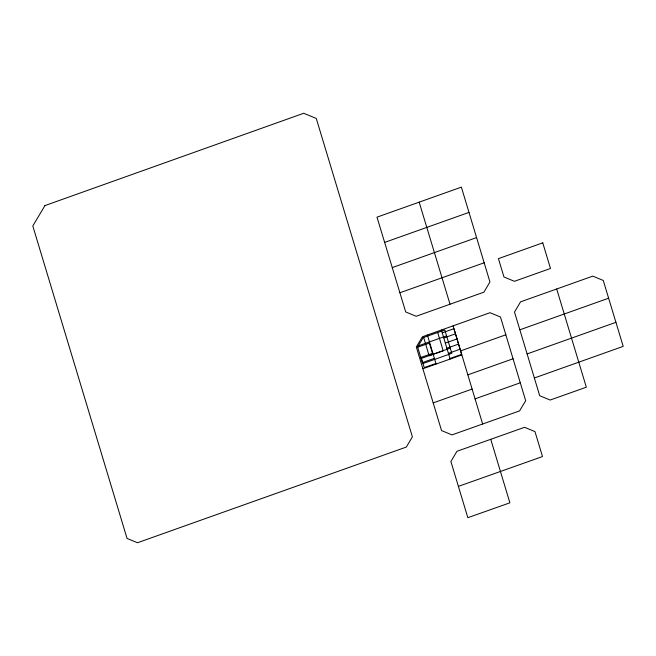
<?xml version="1.0" encoding="UTF-8"?>
<svg xmlns="http://www.w3.org/2000/svg" width="656" height="656" viewBox="0 0 656 656"><rect width="100%" height="100%" fill="white"/><g stroke="black" fill="none" stroke-linecap="round" stroke-linejoin="round"><path stroke-width="0.98" d="M384.637 242.408L468.991 212.405L461.381 187.14L376.987 217.169L405.711 311.961L416.166 316.266L483.866 292.191L489.942 281.973L468.991 212.405M476.568 237.595L392.272 267.599M399.898 292.765L484.144 262.785M556.698 288.993L520.569 301.834L514.501 312.035L539.699 395.724L550.146 400.045L586.325 387.204L556.698 288.993L592.811 276.135L603.249 280.456L623.2 346.376L534.369 377.987M460.627 350.878L505.833 334.798L500.479 317.02L490.032 312.699L422.39 336.782L416.306 346.967L441.545 430.566L451.984 434.887L519.593 410.894L525.677 400.709L505.833 334.798M608.62 298.209L519.864 329.804M467.851 374.863L513.058 358.783M527.121 353.928L615.918 322.326M475.067 398.856L520.298 382.784M490.754 439.315L524.546 427.302L534.993 431.632L542.496 456.56L458.396 486.375L467.843 517.699L509.892 502.808L490.754 439.315L456.945 451.295L450.885 461.496L458.396 486.375M442.251 332.83L453.944 328.689L461.644 354.355L449.959 358.496M418.257 345.884L446.564 335.847M417.708 347.213L429.401 343.072L432.484 353.338M443.792 337.963L455.485 333.822M445.334 343.096L457.027 338.955M420.791 357.479L432.845 353.207M446.875 348.229L458.56 344.088M421.103 358.504L450.262 348.164M422.702 362.481L434.387 358.34M448.417 353.363L460.102 349.222M435.928 363.473L424.235 367.614L421.16 357.348M422.882 368.729L461.832 354.912M433.173 402.899L472.123 389.082M419.176 202.163L450.016 304.228M453.091 325.852L482.644 424.014M441.406 330.009L450.123 359.07M437.691 332.485L443.185 350.788L429.155 355.765L423.669 337.463M427.384 335.003L436.101 364.039M44.952 205.582L32.8 225.967L127.051 538.437L137.506 542.742L406.31 447.056L412.394 436.863L316.274 118.449L303.72 113.258L44.952 205.582M423.186 337.635L417.626 346.942L422.644 363.662L451.812 353.322L444.801 329.968L423.186 337.635M542.758 242.851L498.421 258.628L503.972 276.988L514.411 281.309L550.491 268.46L542.758 242.851"/></g></svg>
